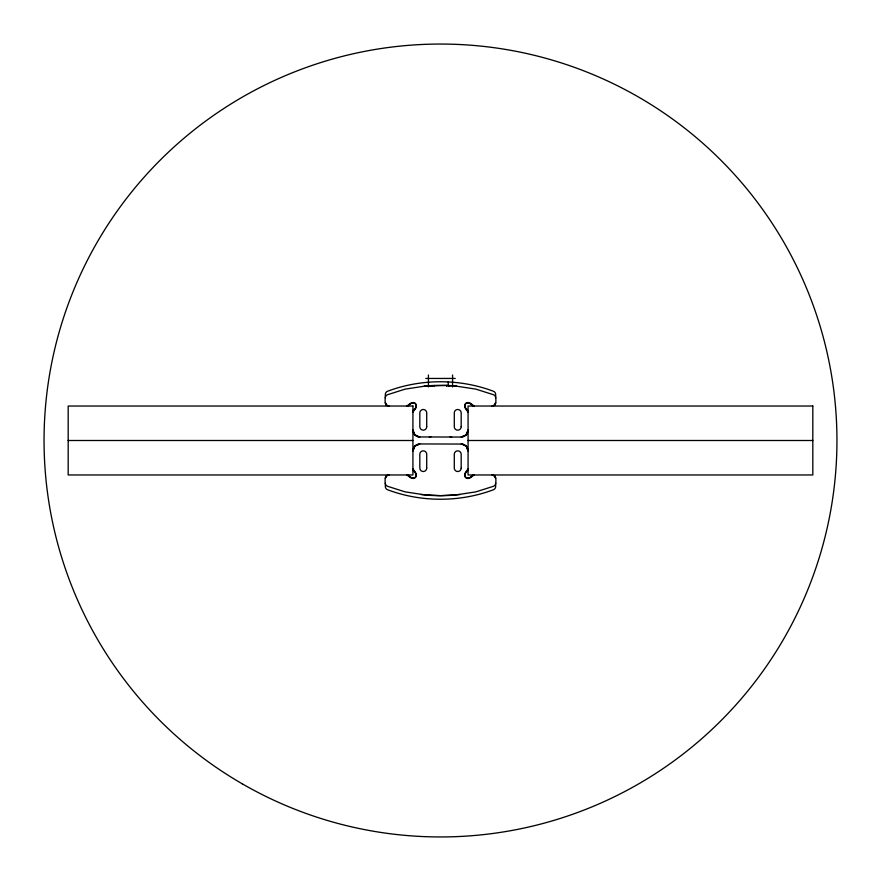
<?xml version="1.0" encoding="UTF-8"?>
<svg xmlns="http://www.w3.org/2000/svg" width="881" height="881" viewBox="0 0 881 881"><rect width="100%" height="100%" fill="white"/><g stroke="black" fill="none" stroke-linecap="round" stroke-linejoin="round"><path stroke-width="1.32" d="M406.945 406.031C409.951 405.712 411.989 400.249 415.358 403.586A3.447 3.447 0 0 1 414.643 409.015A3.447 3.447 0 0 0 412.925 412C419.73 404.555 414.4 399.214 406.945 406.031A3.447 3.447 0 0 0 409.94 404.302A3.447 3.447 0 0 1 415.358 403.586L416.35 405.7L415.546 408.266M468.075 469C461.27 476.445 466.6 481.786 474.055 474.969A3.447 3.447 0 0 0 471.06 476.698A3.447 3.447 0 0 1 465.642 477.414C462.305 474.044 467.767 472.007 468.075 469A3.447 3.447 0 0 1 466.357 471.985A3.447 3.447 0 0 0 465.642 477.414C469.011 480.751 471.049 475.288 474.055 474.969M446.711 386.385L446.744 385.46L456.611 386.087A2.07 1.784 -84.6 0 0 455.565 386.363M412.925 450.841L414.94 445.962L419.819 443.947A6.894 6.894 0 0 0 412.925 450.841L414.94 445.962L419.819 443.947L462.437 444.057L466.534 446.502L468.075 450.841A6.894 6.894 0 0 0 461.181 443.947L466.06 445.962L468.075 450.841M468.075 430.159L466.06 435.038L461.181 437.053A6.894 6.894 0 0 0 468.075 430.159L466.06 435.038L461.181 437.053L418.563 436.943L414.466 434.498L412.925 430.159A6.894 6.894 0 0 0 419.819 437.053L414.94 435.038L412.925 430.159M412.925 412L413.641 409.885L415.27 408.553M459.827 494.571L440.5 495.662L421.052 494.56M424.312 386.098L446.744 385.449M492.215 406.031L494.648 405.018L495.662 402.584A3.447 3.447 0 0 1 492.215 406.031C497.688 405.645 495.375 397.529 495.662 394.479A3.447 3.447 0 0 0 493.569 391.307C459.893 378.577 421.107 378.577 387.431 391.307A3.447 3.447 0 0 0 385.338 394.479C385.614 397.518 383.323 405.645 388.785 406.031A3.447 3.447 0 0 1 385.338 402.584L386.352 405.018L388.785 406.031M388.785 474.969L386.352 475.982L385.338 478.416A3.447 3.447 0 0 1 388.785 474.969C383.312 475.355 385.625 483.471 385.338 486.521A3.447 3.447 0 0 0 387.431 489.693C421.107 502.423 459.893 502.423 493.569 489.693A3.447 3.447 0 0 0 495.662 486.521C495.386 483.482 497.677 475.355 492.215 474.969A3.447 3.447 0 0 1 495.662 478.416L494.648 475.982L492.215 474.969M425.776 378.445L455.224 378.445M68.178 440.5L412.925 440.5M468.075 440.5L812.822 440.5M474.055 406.031C466.6 399.214 461.27 404.555 468.075 412A3.447 3.447 0 0 0 466.357 409.015A3.447 3.447 0 0 1 465.642 403.586C469.011 400.249 471.049 405.712 474.055 406.031A3.447 3.447 0 0 1 471.06 404.302A3.447 3.447 0 0 0 465.642 403.586C462.305 406.956 467.767 408.993 468.075 412M406.945 474.969C414.4 481.786 419.73 476.445 412.925 469A3.447 3.447 0 0 0 414.643 471.985A3.447 3.447 0 0 1 415.358 477.414C411.989 480.751 409.951 475.288 406.945 474.969A3.447 3.447 0 0 1 409.94 476.698A3.447 3.447 0 0 0 415.358 477.414C418.695 474.044 413.233 472.007 412.925 469M434.256 385.46L434.289 386.385M452.57 374.998L452.57 386.935M448.253 381.891L448.253 385.977M428.43 374.998L428.43 386.935M385.338 483.074A3.447 3.447 0 0 0 387.431 486.246L405.095 491.862L426.041 495.056A173.183 173.183 0 0 0 454.959 495.056L475.905 491.862L493.569 486.246A3.447 3.447 0 0 0 495.662 483.074M495.662 397.926A3.447 3.447 0 0 0 493.569 394.754L475.905 389.138L454.959 385.944A173.183 173.183 0 0 0 426.041 385.944L405.095 389.138L387.431 394.754A3.447 3.447 0 0 0 385.338 397.926M430.633 385.625A2.07 1.795 86.7 0 1 432.097 386.352M424.389 386.087A2.07 1.784 84.6 0 1 425.435 386.363M448.903 386.352A2.07 1.795 -86.7 0 1 450.367 385.625M451.7 437.053A3.447 3.447 0 0 1 449.982 436.591M431.018 436.591A3.447 3.447 0 0 1 429.3 437.053M412.925 406.031L68.178 406.031L68.178 474.969L412.925 474.969L412.925 406.031M812.822 406.031L468.075 406.031L468.075 474.969L812.822 474.969L812.822 406.031M461.181 426.712L461.181 412.925A3.447 3.447 0 0 0 457.735 409.478A3.447 3.447 0 0 0 454.288 412.925L454.288 426.712A3.447 3.447 0 0 0 457.735 430.159A3.447 3.447 0 0 0 461.181 426.712M461.181 468.075L461.181 454.288A3.447 3.447 0 0 0 457.735 450.841A3.447 3.447 0 0 0 454.288 454.288L454.288 468.075A3.447 3.447 0 0 0 457.735 471.522A3.447 3.447 0 0 0 461.181 468.075M426.712 426.712L426.712 412.925A3.447 3.447 0 0 0 423.265 409.478A3.447 3.447 0 0 0 419.819 412.925L419.819 426.712A3.447 3.447 0 0 0 423.265 430.159A3.447 3.447 0 0 0 426.712 426.712M426.712 468.075L426.712 454.288A3.447 3.447 0 0 0 423.265 450.841A3.447 3.447 0 0 0 419.819 454.288L419.819 468.075A3.447 3.447 0 0 0 423.265 471.522A3.447 3.447 0 0 0 426.712 468.075M242.275 783.837A396.45 396.45 0 0 0 836.95 440.5A396.45 396.45 0 0 0 242.275 97.163A396.45 396.45 0 0 0 242.275 783.837"/></g></svg>
